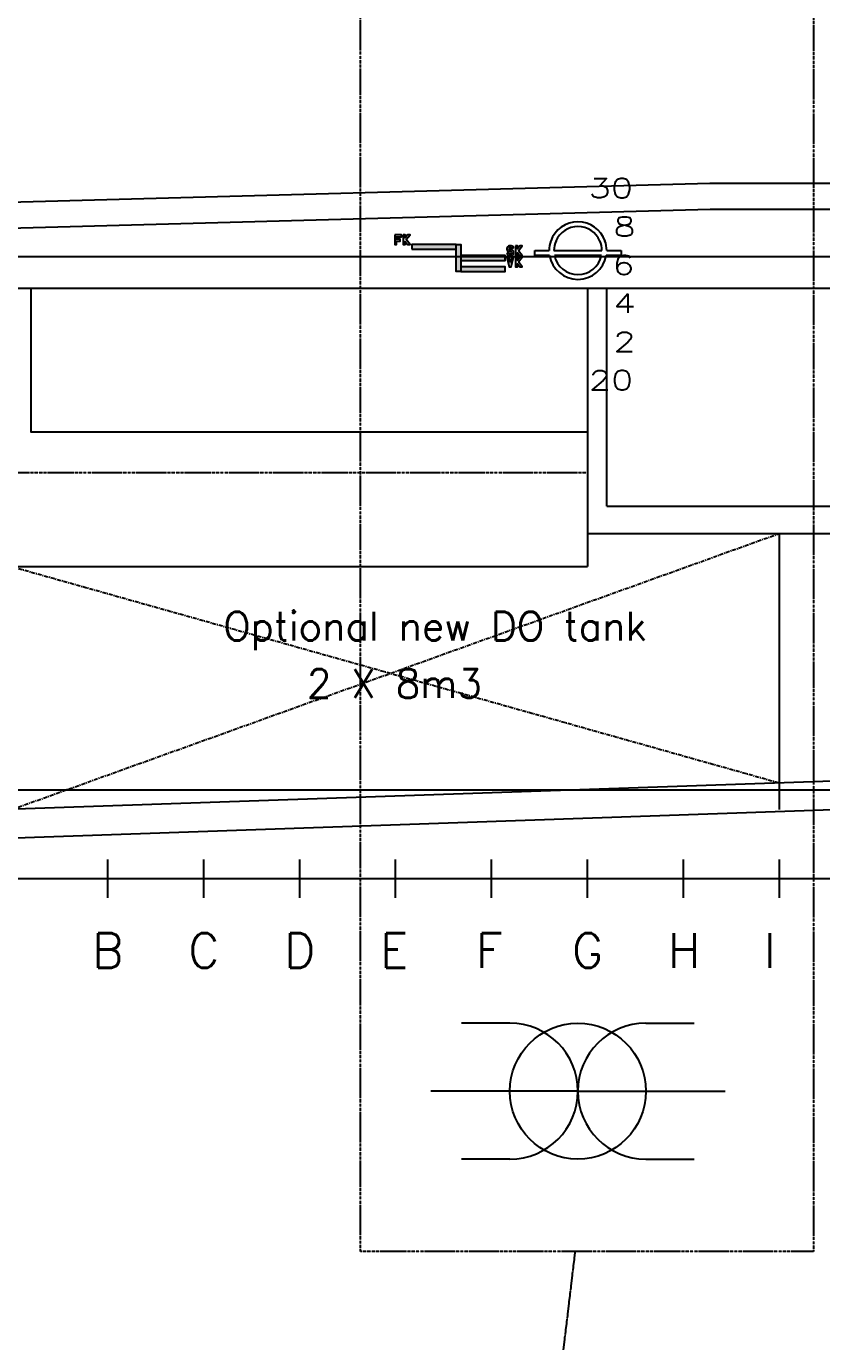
# Model space of a CAD drawing. Extents: x -79364 to 3230, y 28528 to 72157.
# Drawn here: x -58696 to -54550, y 45842 to 52697 of the extents above; entities that cross this region are included whole.
import ezdxf

# ---------------------------------------------------------------- set-up
doc = ezdxf.new("R2010")
doc.units = 0
doc.header["$LTSCALE"] = 500
doc.linetypes.add('CENTER', pattern=[7, 4, -1, 1, -1])
doc.linetypes.add('PHANTOM', pattern=[2.1, 1.25, -0.2, 0.125, -0.2, 0.125, -0.2])
doc.layers.get('0').update_dxf_attribs({"linetype": 'CONTINUOUS'})
for name, color, linetype in [('S0CE1', 1, 'CENTER'), ('S0CO1', 1, 'CONTINUOUS'), ('S0CO2', 2, 'CONTINUOUS'), ('S0CO3', 3, 'CONTINUOUS'), ('S0PH1', 1, 'PHANTOM'), ('S0TX2', 2, 'CONTINUOUS'), ('S0TX3', 3, 'CONTINUOUS')]:
    doc.layers.add(name, color=color, linetype=linetype)
doc.styles.add('18', font='romans', dxfattribs={"height": 180})
doc.styles.add('ROMANS', font='romans.shx', dxfattribs={"height": 200})

# ---------------------------------------------------------------- blocks, each defined once
blk = doc.blocks.new('lastelinjebokstav_V')
blk.add_lwpolyline([(39155.3, 44146.1), (39167.8, 44096.1), (39177.8, 44096.1), (39190.3, 44146.1), (39180, 44146.1), (39172.8, 44117.3), (39165.6, 44146.1)], close=True)
blk = doc.blocks.new('lastelinjebokstav_K')
blk.add_lwpolyline([(39200.3, 44146.1), (39200.3, 44096.1), (39210.3, 44096.1), (39210.3, 44111.3), (39222.5, 44096.1), (39235.3, 44096.1), (39215.3, 44121.1), (39235.3, 44146.1), (39222.5, 44146.1), (39210.3, 44130.8), (39210.3, 44146.1), (39200.3, 44146.1)])
blk = doc.blocks.new('lastelinjebokstav_F')
blk.add_lwpolyline([(39245.3, 44146.1), (39245.3, 44096.1), (39255.3, 44096.1), (39255.3, 44114), (39274.3, 44114), (39274.3, 44124), (39255.3, 44124), (39255.3, 44136.1), (39280.3, 44136.1), (39280.3, 44146.1)], close=True)
blk = doc.blocks.new('lastelinjebokstav_S')
for p, q in [((39380.3, 44133.6), (39380.3, 44128.6)), ((39380.3, 44108.1), (39390.3, 44108.1)), ((39402.8, 44146.1), (39392.8, 44146.1)), ((39400.3, 44116.1), (39392.8, 44116.1)), ((39392.8, 44106.1), (39400.3, 44106.1)), ((39392.8, 44096.1), (39402.8, 44096.1)), ((39402.8, 44136.1), (39395.3, 44136.1)), ((39402.8, 44126.1), (39395.3, 44126.1)), ((39415.3, 44134.1), (39405.2, 44134.1)), ((39415.3, 44108.6), (39415.3, 44113.6))]:
    blk.add_line(p, q)
for centre, radius, start, end in [((39392.8, 44133.6), 12.5, 90, 180), ((39392.8, 44128.6), 12.5, 180, 270), ((39392.8, 44108.6), 12.5, 182.29244, 270), ((39395.3, 44131.1), 5, 90, 180), ((39395.3, 44131.1), 5, 180, 270), ((39392.8, 44108.6), 2.5, 191.53696, 270), ((39400.3, 44111.1), 5, 0, 90), ((39400.3, 44111.1), 5, 270, 0), ((39402.8, 44133.6), 12.5, 2.29244, 90), ((39402.8, 44133.6), 2.5, 11.53696, 90), ((39402.8, 44113.6), 12.5, 0, 90), ((39402.8, 44108.6), 12.5, 270, 0)]:
    blk.add_arc(centre, radius, start, end)
blk = doc.blocks.new('lastemerke2')
h = blk.add_hatch(color=256)
h.dxf.hatch_style = 1
h.paths.add_polyline_path([(20626, 66409.4), (20856, 66409.4), (20856, 66434.4), (20626, 66434.4)])
h.paths.add_polyline_path([(20856, 66434.4), (20881, 66434.4), (20881, 66293.4), (20856, 66293.4)])
h.paths.add_polyline_path([(20881, 66351.4), (21111, 66351.4), (21111, 66376.4), (20881, 66376.4)])
h.paths.add_polyline_path([(20881, 66293.4), (21111, 66293.4), (21111, 66318.4), (20881, 66318.4)])
for points in [[(20626, 66409.4), (20856, 66409.4), (20856, 66434.4), (20626, 66434.4)], [(20856, 66434.4), (20881, 66434.4), (20881, 66293.4), (20856, 66293.4)], [(20881, 66351.4), (21111, 66351.4), (21111, 66376.4), (20881, 66376.4)], [(20881, 66293.4), (21111, 66293.4), (21111, 66318.4), (20881, 66318.4)]]:
    blk.add_lwpolyline(points, close=True)
for name, p in [('lastelinjebokstav_F', (-18709.3, 22338.3)), ('lastelinjebokstav_K', (-18619.3, 22338.3)), ('lastelinjebokstav_S', (-18259.3, 22280.3)), ('lastelinjebokstav_V', (-18034.3, 22222.3)), ('lastelinjebokstav_K', (-18034.3, 22280.3)), ('lastelinjebokstav_K', (-18034.3, 22222.3))]:
    blk.add_blockref(name, p)
blk = doc.blocks.new('A$C64097268')
for p, q in [((14500, -100), (14500, 100)), ((15000, -100), (15000, 100)), ((15500, -100), (15500, 100)), ((16000, -100), (16000, 100)), ((16500, -100), (16500, 100)), ((17000, -100), (17000, 100)), ((17500, -100), (17500, 100)), ((18000, -100), (18000, 100)), ((-2758.9, 0), (35128.7, 0))]:
    blk.add_line(p, q)
at = {"layer": 'S0TX3', "style": '18'}
for s, p in [('B', (14419.2, -464.2)), ('C', (14919.2, -464.2)), ('D', (15419.2, -464.2)), ('E', (15919.2, -464.2)), ('F', (16419.2, -464.2)), ('G', (16919.2, -464.2)), ('H', (17419.2, -464.2)), ('I', (17919.2, -464.2))]:
    blk.add_text(s, height=180, dxfattribs=at).set_placement(p)

msp = doc.modelspace()

# ---------------------------------------------------------------- linework, layer by layer
at = {"layer": 'S0CE1', "color": 0, "linetype": 'CENTER', "ltscale": 0.01}
for p, q in [((-58770.823, 48616.154), (-54770.823, 50054.736)), ((-58770.823, 49881.725), (-54770.823, 48754.563))]:
    msp.add_line(p, q, dxfattribs=at)
at = {"layer": 'S0CE1', "color": 0, "linetype": 'CENTER'}
msp.add_line((-74572.823, 48255.546), (-41439.86, 48255.546), dxfattribs=at)
at = {"layer": 'S0CO1', "color": 0}
for p, q in [((-61478.694, 51707.23), (-55133.96, 51880.24)), ((-55133.96, 51880.24), (-48595.126, 51880.24)), ((-61462.224, 51572.629), (-55132.12, 51745.24)), ((-55132.12, 51745.24), (-48595.126, 51745.24)), ((-55670.823, 50196.369), (-55670.823, 51332.23)), ((-55670.823, 50196.369), (-51820.823, 50196.369))]:
    msp.add_line(p, q, dxfattribs=at)
at = {"layer": 'S0CO1', "color": 0, "linetype": 'Continuous'}
msp.add_line((-75348.424, 48718.23), (-36402.495, 48718.23), dxfattribs=at)
at = {"layer": 'S0CO1', "color": 0}
msp.add_lwpolyline([(-55770.823, 50581.725), (-58670.823, 50581.725), (-58670.823, 51332.23)], dxfattribs=at)
at = {"layer": 'S0CO2', "color": 0}
for p, q in [((-56045.823, 51503.476), (-56045.823, 51528.476)), ((-56045.823, 51528.476), (-55970.823, 51528.476)), ((-55968.725, 51503.476), (-56045.823, 51503.476)), ((-55945.823, 51528.476), (-55820.823, 51528.476)), ((-55698.348, 51503.476), (-55943.297, 51503.476)), ((-55820.823, 51528.476), (-55695.823, 51528.476)), ((-55595.823, 51503.476), (-55672.921, 51503.476)), ((-55670.823, 51528.476), (-55595.823, 51528.476)), ((-55595.823, 51528.476), (-55595.823, 51503.476)), ((-56175.193, 47502.205), (-56427.455, 47502.205)), ((-55466.452, 47502.205), (-55214.191, 47502.205)), ((-55820.823, 47147.834), (-56587.606, 47147.834)), ((-55820.823, 47147.834), (-55054.04, 47147.834)), ((-56175.193, 46793.464), (-56427.455, 46793.464)), ((-55466.452, 46793.464), (-55214.191, 46793.464))]:
    msp.add_line(p, q, dxfattribs=at)
msp.add_circle((-55820.823, 47147.834), 354.371, dxfattribs=at)
for centre, radius, start, end in [((-55820.823, 51528.476), 150, 19.4712206, 160.5287794), ((-55820.823, 51528.476), 125, 23.5781785, 156.4218215), ((-55820.823, 51528.476), 150, 160.1231259, 180), ((-55820.823, 51528.476), 125, 155.9207403, 180), ((-55820.823, 51528.476), 125, 0, 24.0792597), ((-55820.823, 51528.476), 150, 0, 19.8768741), ((-55820.823, 51528.476), 150, 189.5940682, 350.4059318), ((-55820.823, 51528.476), 125, 191.536959, 348.463041), ((-56175.193, 47147.834), 354.371, 270, 90), ((-55466.452, 47147.834), 354.371, 90, 270)]:
    msp.add_arc(centre, radius, start, end, dxfattribs=at)
at = {"layer": 'S0CO3', "color": 0}
for p, q in [((-73770.823, 51498.013), (-50673.624, 51498.013)), ((-64020.823, 51332.23), (-38709.494, 51332.23)), ((-55770.823, 51332.23), (-55770.823, 49881.725)), ((-55770.823, 50054.736), (-51770.823, 50054.736)), ((-54770.823, 48616.154), (-54770.823, 50054.736)), ((-58770.823, 49881.725), (-55770.823, 49881.725)), ((-54020.823, 48780.514), (-64079.322, 48432.469)), ((-54020.823, 48630.424), (-64020.823, 48284.404))]:
    msp.add_line(p, q, dxfattribs=at)
at = {"layer": 'S0PH1', "color": 0, "ltscale": 0.02}
msp.add_line((-55836.075, 46312.67), (-56194.55, 43315.167), dxfattribs=at)
msp.add_lwpolyline([(-56954.361, 53440.736), (-54592.566, 53440.736), (-54592.566, 46312.67), (-56954.361, 46312.67)], close=True, dxfattribs=at)
at = {"layer": 'S0PH1', "color": 0, "linetype": 'PHANTOM', "ltscale": 0.02, "flags": 128}
msp.add_lwpolyline([(-68770.823, 50371.725), (-55770.823, 50371.725)], dxfattribs=at)

# ---------------------------------------------------------------- block references
at = {"layer": 'S0CO1', "color": 0, "linetype": 'CENTER'}
msp.add_blockref('A$C64097268', (-72770.823, 48255.546), dxfattribs=at)
at = {"layer": 'S0CO2', "color": 0}
msp.add_blockref('lastemerke2', (-77311.822, -14873.892), dxfattribs=at)

# ---------------------------------------------------------------- texts
at = {"layer": 'S0CO3', "color": 0, "style": 'ROMANS', "width": 1.35}
for s, p in [('30', (-55765.135, 51803.476)), ('8', (-55635.946, 51603.476)), ('6', (-55641.254, 51403.476)), ('4', (-55636.122, 51203.476)), ('2', (-55636.122, 51003.476)), ('20', (-55764.038, 50803.476))]:
    msp.add_text(s, height=100, dxfattribs=at).set_placement(p)
at = {"layer": 'S0TX2', "color": 0, "style": '18'}
for s, p in [('Optional new DO tank', (-57668.51, 49496.208)), ('2 X 8m3', (-57233.424, 49197.452))]:
    msp.add_text(s, height=150, dxfattribs=at).set_placement(p)

doc.saveas('drawing.dxf')
